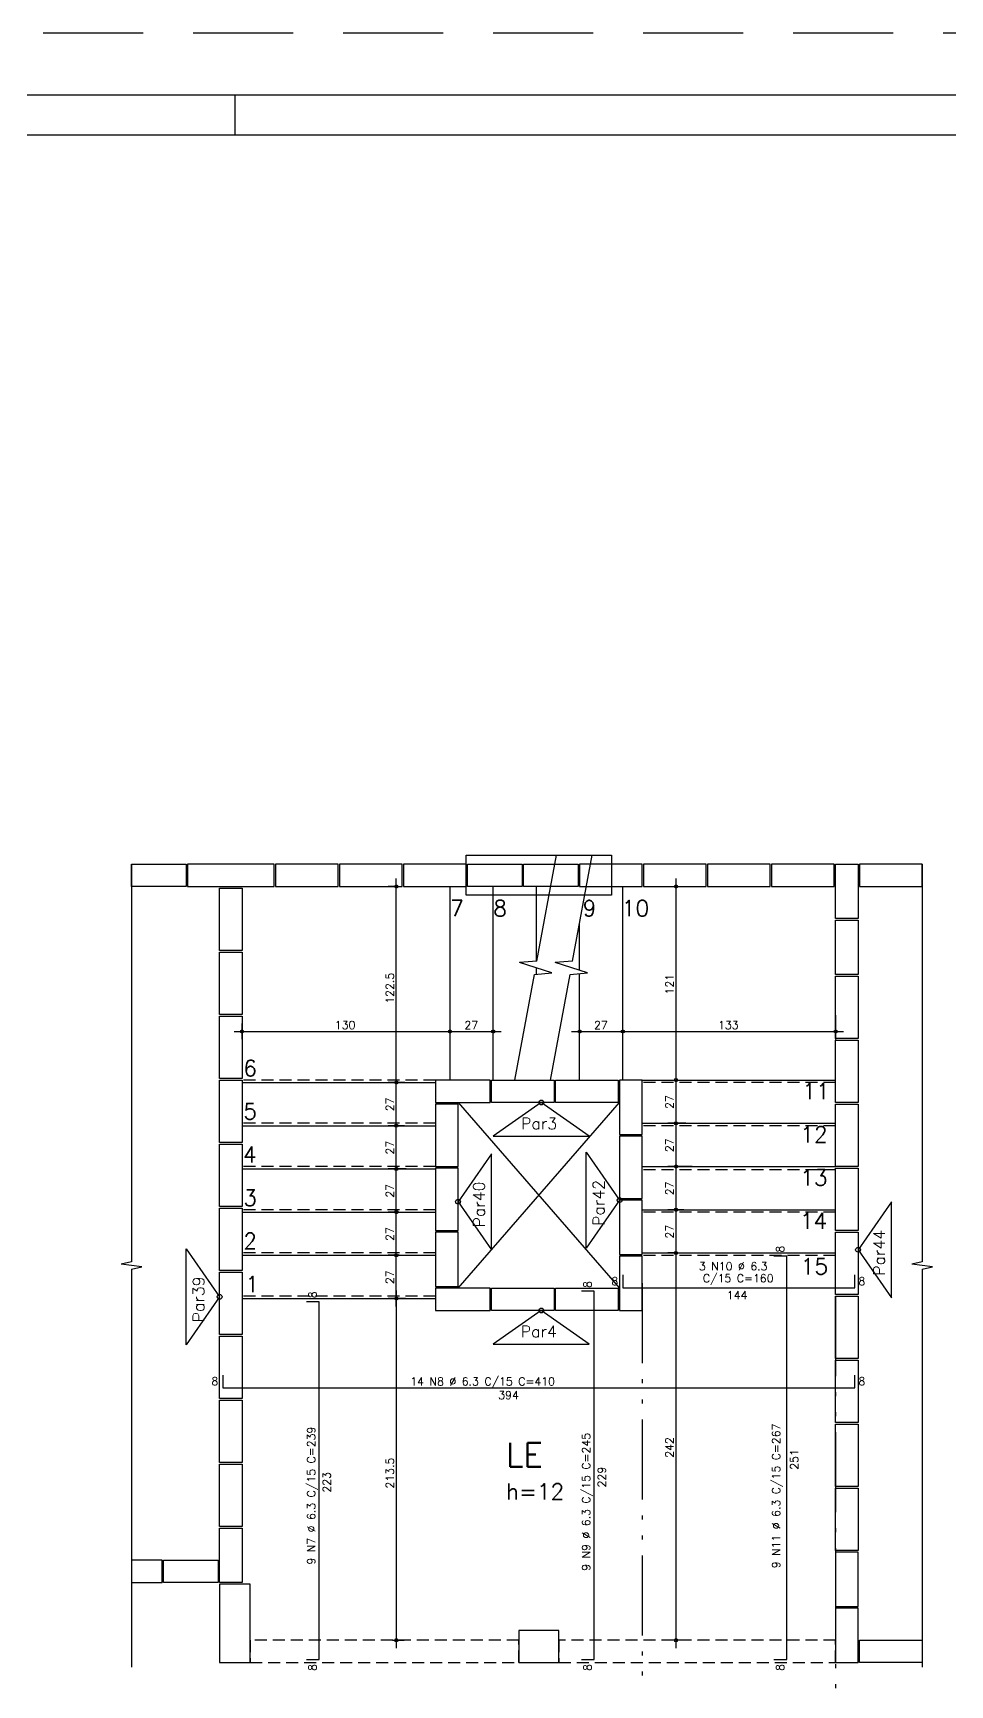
# Model space of a CAD drawing. Extents: x -1.9 to 86, y -1.6 to 60.9.
# Drawn here: x 42.05 to 64.97, y 19.66 to 60.95 of the extents above; entities that cross this region are included whole.
import ezdxf

# ---------------------------------------------------------------- set-up
doc = ezdxf.new("R2010")
doc.units = 0
doc.header["$MEASUREMENT"] = 0
for name, pattern in [('ESTILO_TQS_0001', [0.45, 0.3, -0.15]), ('ESTILO_TQS_0004', [3.3, 2, -0.4, 0.05, -0.4, 0.05, -0.4]), ('HIDDEN', [0.375, 0.25, -0.125])]:
    doc.linetypes.add(name, pattern=pattern)
doc.layers.get('0').update_dxf_attribs({"linetype": 'CONTINUOUS'})
doc.layers.get('Defpoints').update_dxf_attribs({"linetype": 'CONTINUOUS'})
for name, color, linetype in [('ARQ_FOLHA', 7, 'CONTINUOUS'), ('PENA_01', 1, 'CONTINUOUS'), ('PENA_02', 2, 'CONTINUOUS'), ('PENA_03', 3, 'CONTINUOUS'), ('PENA_05', 5, 'CONTINUOUS')]:
    doc.layers.add(name, color=color, linetype=linetype)
doc.styles.get("Standard").update_dxf_attribs({"font": 'ROMANS.SHX'})

# ---------------------------------------------------------------- blocks, each defined once
blk = doc.blocks.new('FOLHA A1 - 841 X 594')
at = {"layer": 'ARQ_FOLHA', "color": 1}
blk.add_line((-370, 584), (-370, 594), dxfattribs=at)
for points in [[(-841, 0), (0, 0), (0, 594), (-841, 594)], [(-816, 10), (-10, 10), (-10, 584), (-816, 584)]]:
    blk.add_lwpolyline(points, close=True, dxfattribs=at)
at = {"layer": 'Defpoints', "color": 8, "linetype": 'HIDDEN', "ltscale": 100}
blk.add_lwpolyline([(-860.5, 609.5), (-860.5, -15.5), (19.5, -15.5), (19.5, 609.5)], close=True, dxfattribs=at)
blk = doc.blocks.new('*U24')
blk.add_blockref('FOLHA A1 - 841 X 594', (0, 0))

msp = doc.modelspace()

# ---------------------------------------------------------------- linework, layer by layer
at = {"layer": 'PENA_01', "linetype": 'Continuous'}
for p, q in [((44.514, 40.178), (44.514, 30.234)), ((54.645, 37.754), (55.134, 40.398)), ((55.538, 37.754), (56.026, 40.398)), ((64.274, 40.178), (64.274, 30.234)), ((51.131, 34.519), (51.131, 39.818)), ((58.122, 39.818), (58.122, 34.578)), ((51.074, 39.618), (50.931, 39.618)), ((58.294, 39.618), (58.322, 39.618)), ((54.096, 34.778), (54.584, 37.422)), ((54.988, 34.778), (55.476, 37.422)), ((62.114, 36.398), (62.114, 35.793)), ((47.074, 35.993), (52.674, 35.993)), ((47.274, 35.798), (47.274, 36.193)), ((52.274, 35.993), (53.754, 35.993)), ((52.474, 36.14), (52.474, 36.193)), ((52.474, 36.14), (52.474, 36.193)), ((53.554, 36.06), (53.554, 36.193)), ((55.514, 35.993), (56.994, 35.993)), ((55.714, 35.418), (55.714, 36.193)), ((56.594, 35.993), (62.314, 35.993)), ((56.794, 35.437), (56.794, 36.193)), ((56.794, 35.437), (56.794, 36.193)), ((51.347, 34.719), (50.931, 34.719)), ((51.347, 34.719), (50.931, 34.719)), ((51.131, 33.439), (51.131, 34.919)), ((58.033, 34.778), (58.322, 34.778)), ((58.033, 34.778), (58.322, 34.778)), ((58.122, 34.978), (58.122, 33.498)), ((58.122, 33.898), (58.122, 32.418)), ((51.337, 33.639), (50.931, 33.639)), ((51.337, 33.639), (50.931, 33.639)), ((51.131, 32.359), (51.131, 33.839)), ((58.368, 33.698), (57.922, 33.698)), ((58.368, 33.698), (57.922, 33.698)), ((51.131, 31.279), (51.131, 32.759)), ((58.122, 32.818), (58.122, 31.338)), ((51.374, 32.559), (50.931, 32.559)), ((51.374, 32.559), (50.931, 32.559)), ((58.527, 32.618), (57.922, 32.618)), ((58.527, 32.618), (57.922, 32.618)), ((51.198, 31.479), (50.931, 31.479)), ((51.198, 31.479), (50.931, 31.479)), ((51.131, 30.199), (51.131, 31.679)), ((58.315, 31.538), (57.922, 31.538)), ((58.315, 31.538), (57.922, 31.538)), ((58.122, 31.738), (58.122, 30.258)), ((51.131, 29.119), (51.131, 30.599)), ((58.122, 30.658), (58.122, 20.578)), ((51.205, 30.399), (50.931, 30.399)), ((51.205, 30.399), (50.931, 30.399)), ((58.155, 30.458), (57.922, 30.458)), ((58.155, 30.458), (57.922, 30.458)), ((44.514, 30.052), (44.514, 20.108)), ((64.274, 30.052), (64.274, 20.108)), ((51.362, 29.319), (50.931, 29.319)), ((51.131, 29.519), (51.131, 20.578)), ((51.131, 29.319), (51.331, 29.319)), ((51.034, 20.778), (51.331, 20.778)), ((58.454, 20.778), (57.922, 20.778))]:
    msp.add_line(p, q, dxfattribs=at)
at = {"layer": 'PENA_01', "linetype": 'ESTILO_TQS_0001'}
for p, q in [((52.114, 34.778), (47.274, 34.778)), ((62.114, 34.718), (57.274, 34.718)), ((52.114, 33.699), (47.274, 33.699)), ((62.114, 33.638), (57.274, 33.638)), ((52.114, 32.619), (47.274, 32.619)), ((62.114, 32.539), (57.274, 32.539)), ((52.114, 31.539), (47.274, 31.539)), ((62.114, 31.478), (57.274, 31.478)), ((52.114, 30.459), (47.274, 30.459)), ((62.114, 30.398), (57.274, 30.398)), ((52.114, 29.379), (47.274, 29.379))]:
    msp.add_line(p, q, dxfattribs=at)
at = {"layer": 'PENA_01', "linetype": 'ESTILO_TQS_0004'}
for p, q in [((57.274, 29.699), (57.274, 16.697)), ((62.114, 29.378), (62.114, 16.697))]:
    msp.add_line(p, q, dxfattribs=at)
at = {"layer": 'PENA_01', "linetype": 'Continuous'}
for points in [[(45.874, 39.618), (44.514, 39.618), (44.514, 40.178), (45.874, 40.178), (45.874, 39.618)], [(48.074, 40.178), (45.914, 40.178), (45.914, 39.618), (48.074, 39.618), (48.074, 40.178)], [(48.114, 39.618), (49.674, 39.618), (49.674, 40.178), (48.114, 40.178), (48.114, 39.618)], [(49.714, 39.618), (51.274, 39.618), (51.274, 40.178), (49.714, 40.178), (49.714, 39.618)], [(51.314, 39.618), (52.874, 39.618), (52.874, 40.178), (51.314, 40.178), (51.314, 39.618)], [(54.274, 39.618), (52.914, 39.618), (52.914, 40.178), (54.274, 40.178), (54.274, 39.618)], [(55.674, 39.618), (54.314, 39.618), (54.314, 40.178), (55.674, 40.178), (55.674, 39.618)], [(55.714, 39.618), (57.274, 39.618), (57.274, 40.178), (55.714, 40.178), (55.714, 39.618)], [(57.314, 39.618), (58.874, 39.618), (58.874, 40.178), (57.314, 40.178), (57.314, 39.618)], [(58.914, 39.618), (60.474, 39.618), (60.474, 40.178), (58.914, 40.178), (58.914, 39.618)], [(60.514, 39.618), (62.074, 39.618), (62.074, 40.178), (60.514, 40.178), (60.514, 39.618)], [(62.674, 40.178), (62.674, 38.818), (62.114, 38.818), (62.114, 40.178), (62.674, 40.178)], [(62.714, 39.618), (64.274, 39.618), (64.274, 40.178), (62.714, 40.178), (62.714, 39.618)], [(46.714, 38.018), (46.714, 39.578), (47.274, 39.578), (47.274, 38.018), (46.714, 38.018)], [(62.674, 38.778), (62.674, 37.418), (62.114, 37.418), (62.114, 38.778), (62.674, 38.778)], [(46.714, 36.418), (46.714, 37.978), (47.274, 37.978), (47.274, 36.418), (46.714, 36.418)], [(62.114, 35.818), (62.114, 37.378), (62.674, 37.378), (62.674, 35.818), (62.114, 35.818)], [(46.714, 34.818), (46.714, 36.378), (47.274, 36.378), (47.274, 34.818), (46.714, 34.818)], [(62.114, 34.218), (62.114, 35.778), (62.674, 35.778), (62.674, 34.218), (62.114, 34.218)], [(46.714, 33.218), (46.714, 34.778), (47.274, 34.778), (47.274, 33.218), (46.714, 33.218)], [(52.114, 34.218), (53.474, 34.218), (53.474, 34.778), (52.114, 34.778), (52.114, 34.218)], [(53.514, 34.778), (55.074, 34.778), (55.074, 34.218), (53.514, 34.218), (53.514, 34.778)], [(55.114, 34.778), (56.674, 34.778), (56.674, 34.218), (55.114, 34.218), (55.114, 34.778)], [(56.714, 34.778), (56.714, 33.418), (57.274, 33.418), (57.274, 34.778), (56.714, 34.778)], [(52.674, 32.619), (52.674, 34.179), (52.114, 34.179), (52.114, 32.619), (52.674, 32.619)], [(52.674, 34.218), (56.714, 29.579)], [(52.674, 29.579), (56.714, 34.218)], [(62.114, 32.618), (62.114, 34.178), (62.674, 34.178), (62.674, 32.618), (62.114, 32.618)], [(46.714, 31.618), (46.714, 33.178), (47.274, 33.178), (47.274, 31.618), (46.714, 31.618)], [(57.274, 31.819), (57.274, 33.379), (56.714, 33.379), (56.714, 31.819), (57.274, 31.819)], [(52.674, 31.019), (52.674, 32.579), (52.114, 32.579), (52.114, 31.019), (52.674, 31.019)], [(62.114, 31.018), (62.114, 32.578), (62.674, 32.578), (62.674, 31.018), (62.114, 31.018)], [(46.714, 30.018), (46.714, 31.578), (47.274, 31.578), (47.274, 30.018), (46.714, 30.018)], [(57.274, 30.419), (57.274, 31.779), (56.714, 31.779), (56.714, 30.419), (57.274, 30.419)], [(52.114, 30.979), (52.114, 29.619), (52.674, 29.619), (52.674, 30.979), (52.114, 30.979)], [(62.114, 29.418), (62.114, 30.978), (62.674, 30.978), (62.674, 29.418), (62.114, 29.418)], [(57.274, 29.019), (57.274, 30.379), (56.714, 30.379), (56.714, 29.019), (57.274, 29.019)], [(46.714, 28.418), (46.714, 29.978), (47.274, 29.978), (47.274, 28.418), (46.714, 28.418)], [(52.114, 29.019), (53.474, 29.019), (53.474, 29.579), (52.114, 29.579), (52.114, 29.019)], [(53.514, 29.579), (55.074, 29.579), (55.074, 29.019), (53.514, 29.019), (53.514, 29.579)], [(55.114, 29.579), (56.674, 29.579), (56.674, 29.019), (55.114, 29.019), (55.114, 29.579)], [(62.114, 27.818), (62.114, 29.378), (62.674, 29.378), (62.674, 27.818), (62.114, 27.818)], [(46.714, 26.818), (46.714, 28.378), (47.274, 28.378), (47.274, 26.818), (46.714, 26.818)], [(62.114, 26.218), (62.114, 27.778), (62.674, 27.778), (62.674, 26.218), (62.114, 26.218)], [(46.714, 25.218), (46.714, 26.778), (47.274, 26.778), (47.274, 25.218), (46.714, 25.218)], [(62.114, 24.618), (62.114, 26.178), (62.674, 26.178), (62.674, 24.618), (62.114, 24.618)], [(46.714, 23.618), (46.714, 25.178), (47.274, 25.178), (47.274, 23.618), (46.714, 23.618)], [(62.114, 23.018), (62.114, 24.578), (62.674, 24.578), (62.674, 23.018), (62.114, 23.018)], [(46.714, 22.218), (46.714, 23.578), (47.274, 23.578), (47.274, 22.218), (46.714, 22.218)], [(44.514, 22.218), (45.274, 22.218), (45.274, 22.778)], [(45.274, 22.778), (44.514, 22.778)], [(45.314, 22.778), (46.674, 22.778), (46.674, 22.218), (45.314, 22.218), (45.314, 22.778)], [(62.674, 21.618), (62.674, 22.978), (62.114, 22.978), (62.114, 21.618), (62.674, 21.618)], [(62.714, 20.778), (64.274, 20.778), (64.274, 20.218), (62.714, 20.218), (62.714, 20.778)]]:
    msp.add_lwpolyline(points, dxfattribs=at)
at = {"layer": 'PENA_01', "linetype": 'ESTILO_TQS_0001'}
for points in [[(47.474, 20.218), (54.194, 20.218), (54.194, 20.778), (47.474, 20.778), (47.474, 20.218)], [(55.194, 20.218), (62.114, 20.218), (62.114, 20.778), (55.194, 20.778), (55.194, 20.218)]]:
    msp.add_lwpolyline(points, dxfattribs=at)
at = {"layer": 'PENA_02', "linetype": 'Continuous'}
for points in [[(52.474, 34.778), (52.474, 39.618)], [(53.554, 34.778), (53.554, 39.618)], [(54.634, 37.753), (54.634, 39.618)], [(56.794, 34.778), (56.794, 39.618)], [(55.714, 37.52), (55.714, 38.71)], [(54.634, 37.426), (54.634, 37.581)], [(55.714, 34.778), (55.714, 37.44)], [(47.274, 34.719), (52.114, 34.719)], [(57.274, 34.778), (62.114, 34.778)], [(47.274, 33.639), (52.114, 33.639)], [(57.274, 33.698), (62.114, 33.698)], [(47.274, 32.559), (52.114, 32.559)], [(57.274, 32.618), (62.114, 32.618)], [(47.274, 31.479), (52.114, 31.479)], [(57.274, 31.538), (62.114, 31.538)], [(47.274, 30.399), (52.114, 30.399)], [(57.274, 30.458), (62.114, 30.458)], [(47.274, 29.319), (52.114, 29.319)], [(46.714, 20.218), (47.474, 20.218), (47.474, 22.178), (46.714, 22.178), (46.714, 20.218)], [(62.114, 20.218), (62.674, 20.218), (62.674, 21.578), (62.114, 21.578), (62.114, 20.218)], [(54.194, 20.218), (55.194, 20.218), (55.194, 21.018), (54.194, 21.018), (54.194, 20.218)]]:
    msp.add_lwpolyline(points, dxfattribs=at)
for centre, radius in [((51.131, 39.618), 0.04), ((58.122, 39.618), 0.04), ((51.131, 39.618), 0.02), ((58.122, 39.618), 0.02), ((47.274, 35.993), 0.04), ((47.274, 35.993), 0.02), ((52.474, 35.993), 0.04), ((52.474, 35.993), 0.04), ((52.474, 35.993), 0.02), ((52.474, 35.993), 0.02), ((53.554, 35.993), 0.04), ((53.554, 35.993), 0.02), ((55.714, 35.993), 0.04), ((55.714, 35.993), 0.02), ((56.794, 35.993), 0.04), ((56.794, 35.993), 0.04), ((56.794, 35.993), 0.02), ((56.794, 35.993), 0.02), ((62.114, 35.993), 0.04), ((62.114, 35.993), 0.02), ((51.131, 34.719), 0.04), ((51.131, 34.719), 0.04), ((51.131, 34.719), 0.02), ((51.131, 34.719), 0.02), ((58.122, 34.778), 0.04), ((58.122, 34.778), 0.04), ((58.122, 34.778), 0.02), ((58.122, 34.778), 0.02), ((51.131, 33.639), 0.04), ((51.131, 33.639), 0.04), ((51.131, 33.639), 0.02), ((51.131, 33.639), 0.02), ((58.122, 33.698), 0.04), ((58.122, 33.698), 0.04), ((58.122, 33.698), 0.02), ((58.122, 33.698), 0.02), ((58.122, 32.618), 0.04), ((58.122, 32.618), 0.04), ((58.122, 32.618), 0.02), ((58.122, 32.618), 0.02), ((51.131, 32.559), 0.04), ((51.131, 32.559), 0.04), ((51.131, 32.559), 0.02), ((51.131, 32.559), 0.02), ((51.131, 31.479), 0.04), ((51.131, 31.479), 0.04), ((51.131, 31.479), 0.02), ((51.131, 31.479), 0.02), ((58.122, 31.538), 0.04), ((58.122, 31.538), 0.04), ((58.122, 31.538), 0.02), ((58.122, 31.538), 0.02), ((51.131, 30.399), 0.04), ((51.131, 30.399), 0.04), ((51.131, 30.399), 0.02), ((51.131, 30.399), 0.02), ((58.122, 30.458), 0.04), ((58.122, 30.458), 0.04), ((58.122, 30.458), 0.02), ((58.122, 30.458), 0.02), ((51.131, 29.319), 0.04), ((51.131, 29.319), 0.04), ((51.131, 29.319), 0.02), ((51.131, 29.319), 0.02), ((51.131, 20.778), 0.04), ((51.131, 20.778), 0.02), ((58.122, 20.778), 0.04), ((58.122, 20.778), 0.02)]:
    msp.add_circle(centre, radius, dxfattribs=at)
at = {"layer": 'PENA_03', "linetype": 'Continuous'}
for p, q in [((51.274, 39.618), (51.274, 39.618)), ((58.094, 39.618), (58.094, 39.618)), ((54.645, 37.754), (54.209, 37.72)), ((55.02, 37.456), (54.209, 37.72)), ((55.538, 37.754), (55.101, 37.72)), ((55.913, 37.456), (55.101, 37.72)), ((54.584, 37.422), (55.02, 37.456)), ((55.476, 37.422), (55.913, 37.456)), ((62.114, 36.598), (62.114, 36.598)), ((52.474, 35.94), (52.474, 35.94)), ((52.474, 35.94), (52.474, 35.94)), ((47.274, 35.598), (47.274, 35.598)), ((53.554, 35.86), (53.554, 35.86)), ((55.714, 35.218), (55.714, 35.218)), ((56.794, 35.237), (56.794, 35.237)), ((56.794, 35.237), (56.794, 35.237)), ((51.547, 34.719), (51.547, 34.719)), ((51.547, 34.719), (51.547, 34.719)), ((57.833, 34.778), (57.833, 34.778)), ((57.833, 34.778), (57.833, 34.778)), ((51.537, 33.639), (51.537, 33.639)), ((51.537, 33.639), (51.537, 33.639)), ((58.568, 33.698), (58.568, 33.698)), ((58.568, 33.698), (58.568, 33.698)), ((51.574, 32.559), (51.574, 32.559)), ((51.574, 32.559), (51.574, 32.559)), ((58.727, 32.618), (58.727, 32.618)), ((58.727, 32.618), (58.727, 32.618)), ((51.398, 31.479), (51.398, 31.479)), ((51.398, 31.479), (51.398, 31.479)), ((58.515, 31.538), (58.515, 31.538)), ((58.515, 31.538), (58.515, 31.538)), ((44.514, 30.234), (44.257, 30.174)), ((44.771, 30.113), (44.257, 30.174)), ((51.405, 30.399), (51.405, 30.399)), ((51.405, 30.399), (51.405, 30.399)), ((58.355, 30.458), (58.355, 30.458)), ((58.355, 30.458), (58.355, 30.458)), ((64.274, 30.234), (64.017, 30.174)), ((64.531, 30.113), (64.017, 30.174)), ((44.514, 30.052), (44.771, 30.113)), ((64.274, 30.052), (64.531, 30.113)), ((50.931, 29.319), (50.931, 29.319)), ((51.562, 29.319), (51.562, 29.319)), ((50.834, 20.778), (50.834, 20.778)), ((58.654, 20.778), (58.654, 20.778))]:
    msp.add_line(p, q, dxfattribs=at)
for points in [[(52.874, 40.398), (56.514, 40.398), (56.514, 39.398), (52.874, 39.398), (52.874, 40.398)], [(55.956, 33.378), (54.756, 34.218), (53.556, 33.378), (55.956, 33.378)], [(53.514, 32.939), (52.674, 31.739), (53.514, 30.539), (53.514, 32.939)], [(55.874, 32.979), (56.714, 31.779), (55.874, 30.579), (55.874, 32.979)], [(63.514, 31.737), (62.674, 30.537), (63.514, 29.337), (63.514, 31.737)], [(45.874, 30.561), (46.714, 29.361), (45.874, 28.161), (45.874, 30.561)], [(55.956, 28.179), (54.756, 29.019), (53.556, 28.179), (55.956, 28.179)]]:
    msp.add_lwpolyline(points, dxfattribs=at)
for centre in [(54.756, 34.218), (52.674, 31.739), (56.714, 31.779), (62.674, 30.537), (46.714, 29.361), (54.756, 29.019)]:
    msp.add_circle(centre, 0.06, dxfattribs=at)
at = {"layer": 'PENA_05', "linetype": 'Continuous'}
for p, q in [((60.892, 30.378), (60.572, 30.378)), ((60.892, 20.298), (60.892, 30.378)), ((56.794, 29.907), (56.794, 29.587)), ((62.594, 29.587), (62.594, 29.907)), ((56.079, 29.499), (55.759, 29.499)), ((56.079, 20.298), (56.079, 29.499)), ((56.794, 29.587), (62.594, 29.587)), ((49.204, 29.239), (48.884, 29.239)), ((49.204, 20.298), (49.204, 29.239)), ((46.794, 27.405), (46.794, 27.085)), ((62.594, 27.085), (62.594, 27.405)), ((46.794, 27.085), (62.594, 27.085)), ((48.884, 20.298), (49.204, 20.298)), ((55.759, 20.298), (56.079, 20.298)), ((60.572, 20.298), (60.892, 20.298))]:
    msp.add_line(p, q, dxfattribs=at)

# ---------------------------------------------------------------- block references
at = {"xscale": 0.09999999999999938, "yscale": 0.09999999999999938, "zscale": 0.09999999999999938}
msp.add_blockref('*U24', (84.1, 0), dxfattribs=at)

# ---------------------------------------------------------------- texts
at = {"layer": 'PENA_03', "linetype": 'Continuous'}
for s, height, p in [('7', 0.4, (52.475, 38.874)), ('8', 0.4, (53.555, 38.874)), ('9', 0.4, (55.79, 38.874)), ('10', 0.4, (56.767, 38.874)), ('130', 0.2, (49.594, 36.053)), ('27', 0.2, (52.834, 36.053)), ('27', 0.2, (56.074, 36.053)), ('133', 0.2, (59.174, 36.053)), ('6', 0.4, (47.306, 34.877)), ('11', 0.4, (61.279, 34.3)), ('5', 0.4, (47.306, 33.797)), ('Par3', 0.288, (54.249, 33.548)), ('12', 0.4, (61.228, 33.22)), ('4', 0.4, (47.298, 32.717)), ('13', 0.4, (61.228, 32.14)), ('3', 0.4, (47.306, 31.637)), ('14', 0.4, (61.219, 31.06)), ('2', 0.4, (47.306, 30.557)), ('3 N10 %%c 6.3', 0.2, (58.695, 30.025)), ('15', 0.4, (61.239, 29.923)), ('1', 0.4, (47.358, 29.477)), ('8', 0.2, (56.507, 29.654)), ('C/15 C=160', 0.2, (58.795, 29.725)), ('8', 0.2, (62.682, 29.654)), ('144', 0.2, (59.394, 29.3)), ('Par4', 0.288, (54.242, 28.349)), ('8', 0.2, (46.507, 27.152)), ('14 N8 %%c 6.3 C/15 C=410', 0.2, (51.48, 27.146)), ('8', 0.2, (62.682, 27.152)), ('394', 0.2, (53.68, 26.804)), ('LE', 0.6, (53.873, 25.109)), ('h=12', 0.4, (53.873, 24.293))]:
    msp.add_text(s, height=height, dxfattribs=at).set_placement(p)
for s, height, p in [('122.5', 0.2, (51.071, 36.688)), ('121', 0.2, (58.062, 36.918)), ('27', 0.2, (51.071, 33.999)), ('27', 0.2, (58.062, 34.058)), ('27', 0.2, (51.071, 32.919)), ('27', 0.2, (58.062, 32.978)), ('Par42', 0.288, (56.332, 31.134)), ('27', 0.2, (58.062, 31.898)), ('27', 0.2, (51.071, 31.839)), ('Par40', 0.288, (53.344, 31.095)), ('27', 0.2, (51.071, 30.759)), ('27', 0.2, (58.062, 30.818)), ('Par44', 0.288, (63.344, 29.886)), ('8', 0.2, (60.826, 30.465)), ('Par39', 0.288, (46.332, 28.723)), ('27', 0.2, (51.071, 29.679)), ('8', 0.2, (56.013, 29.586)), ('8', 0.2, (49.137, 29.326)), ('9 N7 %%c 6.3 C/15 C=239', 0.2, (49.104, 22.668)), ('9 N11 %%c 6.3 C/15 C=267', 0.2, (60.724, 22.575)), ('9 N9 %%c 6.3 C/15 C=245', 0.2, (55.975, 22.513)), ('242', 0.2, (58.062, 25.338)), ('213.5', 0.2, (51.071, 24.568)), ('251', 0.2, (61.18, 25.038)), ('223', 0.2, (49.491, 24.468)), ('229', 0.2, (56.367, 24.598)), ('8', 0.2, (49.137, 20.01)), ('8', 0.2, (56.013, 20.01)), ('8', 0.2, (60.826, 20.01))]:
    msp.add_text(s, height=height, rotation=90, dxfattribs=at).set_placement(p)

doc.saveas('drawing.dxf')
